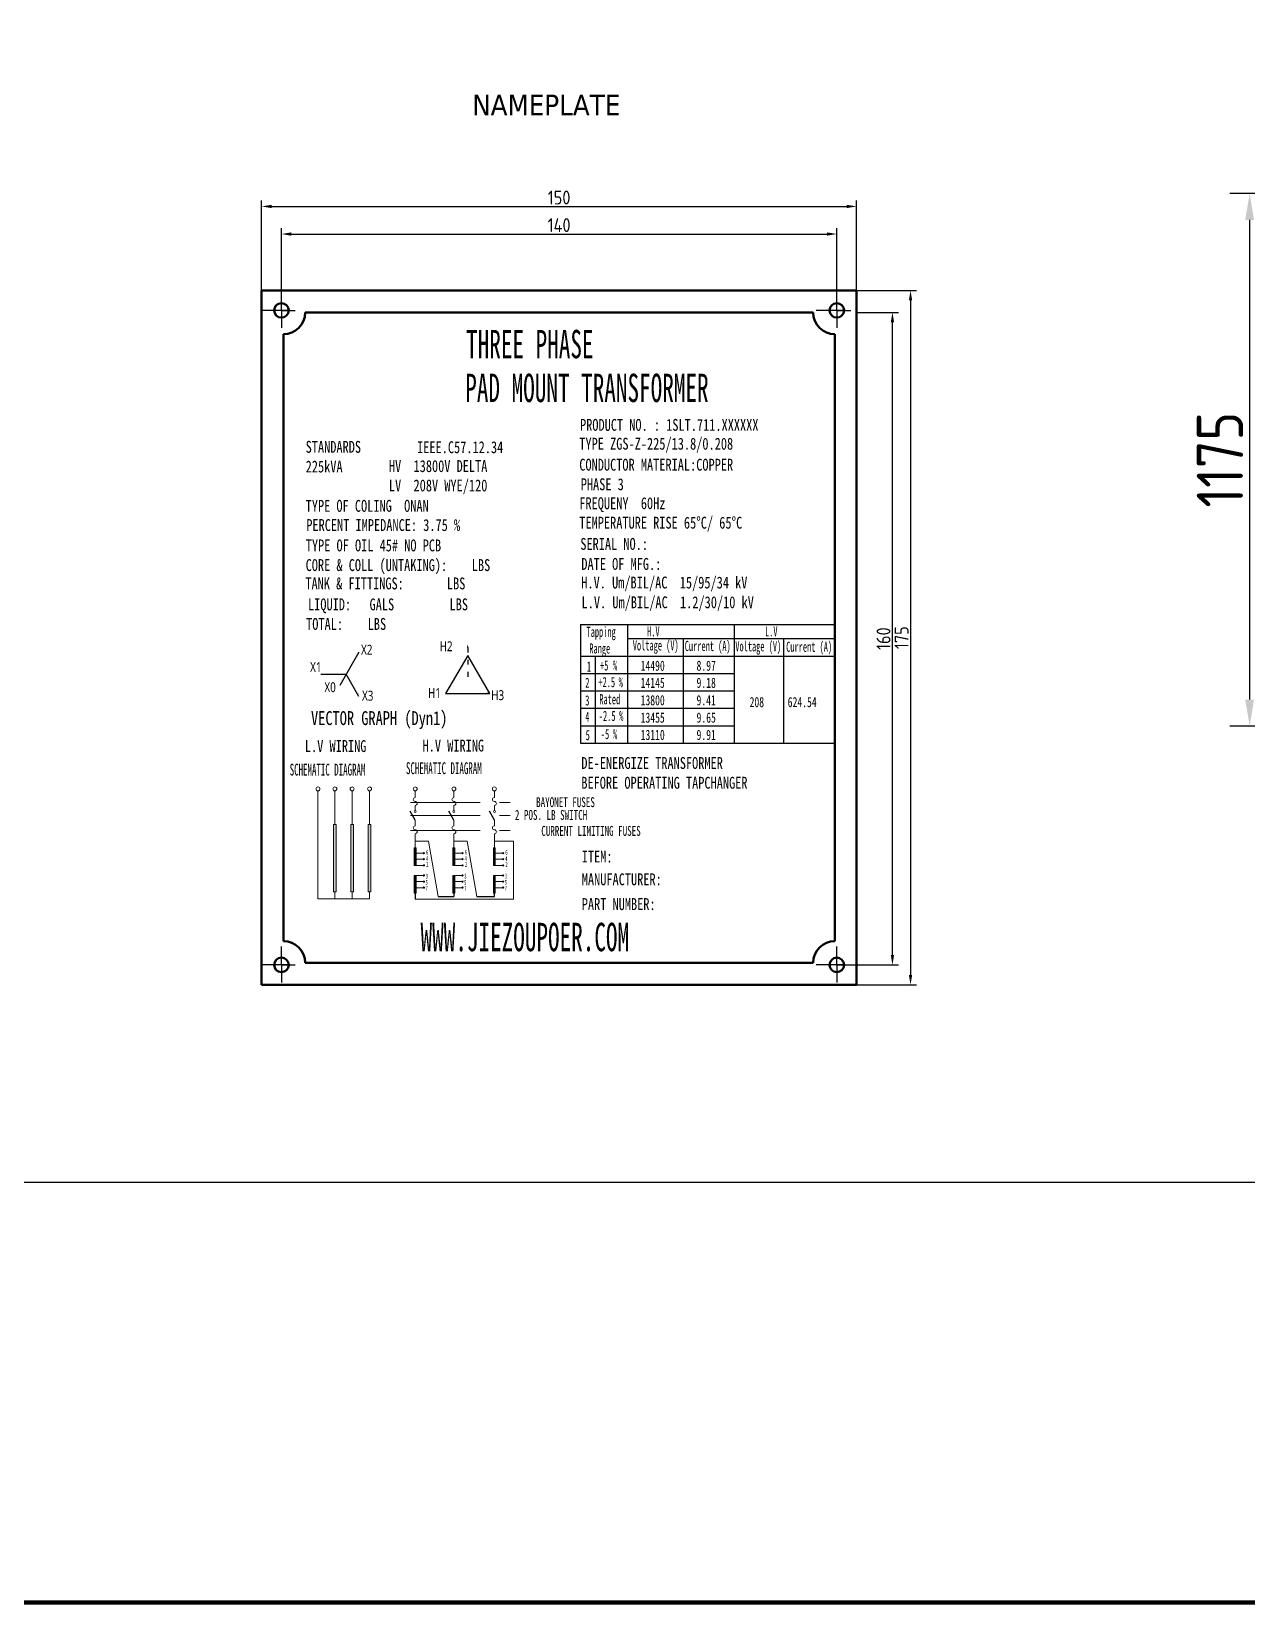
# Model space of a CAD drawing. Header units: millimetres. Extents: x 70841 to 133731, y -170061 to -164340.
# Drawn here: x 92253 to 94092, y -169781 to -167402 of the extents above; entities that cross this region are included whole.
import ezdxf
from ezdxf.enums import TextEntityAlignment as Align

# ---------------------------------------------------------------- set-up
doc = ezdxf.new("R2010")
doc.units = ezdxf.units.MM
doc.header["$LTSCALE"] = 13
for name, pattern in [('2 虚线', [5.75, 4.5, -1.25]), ('ACAD_ISO03W100', [1.18, 0.47, -0.71]), ('ACAD_ISO04W100', [30, 24, -3, 0, -3]), ('CENTERX2', [101.6, 63.5, -12.7, 12.7, -12.7]), ('HIDDEN', [9.525, 6.35, -3.175])]:
    doc.linetypes.add(name, pattern=pattern)
for name, color, linetype in [('1', 4, 'Continuous'), ('2', 3, 'Continuous'), ('4', 2, 'HIDDEN'), ('HYJ1', 6, 'ACAD_ISO04W100'), ('HYJ3', 4, 'Continuous')]:
    doc.layers.add(name, color=color, linetype=linetype)
for name, color, linetype, lineweight in [('2-0.13', 3, 'Continuous', 13), ('标注、文本', 3, 'Continuous', 25), ('铁心', 3, 'Continuous', 0)]:
    doc.layers.add(name, color=color, linetype=linetype, lineweight=lineweight)
doc.styles.add('11', font='')
doc.styles.get("Standard").update_dxf_attribs({"font": 'gbenor.shx', "bigfont": 'gbcbig.shx'})
doc.styles.add('Tahoma$001', font='tahoma.ttf', dxfattribs={"height": 2.159784})
doc.styles.add('宋体', font='', dxfattribs={"width": 0.6})
doc.styles.get('11').set_extended_font_data('FangSong_GB2312')
doc.styles.get('宋体').set_extended_font_data('Microsoft YaHei')
doc.dimstyles.new('1$0', dxfattribs={"dimtxt": 3.5, "dimasz": 2.5, "dimexe": 1.5, "dimexo": 0, "dimgap": 0.5, "dimtad": 1, "dimtoh": 1, "dimdec": 1, "dimtxsty": 'Standard', "dimcen": 2.5, "dimclrd": 3, "dimclre": 3, "dimclrt": 3, "dimadec": 1, "dimazin": 0, "dimtfac": 1, "dimtdec": 1, "dimtmove": 0, "dimatfit": 2, "dimfxl": 1.5, "dimarcsym": 0})
doc.dimstyles.new('1-15', dxfattribs={"dimscale": 20, "dimtxt": 3.5, "dimasz": 2, "dimexe": 1.5, "dimexo": 0.5, "dimgap": 0.5, "dimtad": 1, "dimtoh": 1, "dimdec": 1, "dimdsep": 46, "dimtxsty": 'Standard', "dimcen": 2.5, "dimclrd": 3, "dimclre": 3, "dimclrt": 3, "dimadec": 0, "dimazin": 2, "dimtfac": 1, "dimtdec": 1, "dimtmove": 0, "dimatfit": 2, "dimfxl": 1, "dimarcsym": 0})

# ---------------------------------------------------------------- blocks, each defined once
blk = doc.blocks.new('*D1615')
at = {"layer": 'Defpoints', "color": 0, "transparency": 16777216}
for p in [(94391, -167646.6), (94094.9, -168452.1), (94328.5, -168452.1)]:
    blk.add_point(p, dxfattribs=at)
at = {"layer": '标注、文本', "color": 3, "lineweight": -2, "transparency": 16777216}
for p, q in [((94381, -167646.6), (94064.9, -167646.6)), ((94094.9, -167686.6), (94094.9, -168412.1)), ((94318.5, -168452.1), (94064.9, -168452.1))]:
    blk.add_line(p, q, dxfattribs=at)
at = {"layer": '标注、文本', "color": 3, "transparency": 16777216}
for points in [[(94088.2, -167686.6), (94101.5, -167686.6), (94094.9, -167646.6)], [(94088.2, -168412.1), (94101.5, -168412.1), (94094.9, -168452.1)]]:
    blk.add_solid(points, dxfattribs=at)
at = {"layer": '标注、文本', "color": 3, "transparency": 16777216, "insert": (94049.9, -168049.3), "char_height": 70, "attachment_point": 5, "rotation": 90}
blk.add_mtext('1175', dxfattribs=at)
blk = doc.blocks.new('*D1624')
at = {"layer": '2', "color": 3, "lineweight": -2, "transparency": 16777216}
for p, q in [((93109.46, -168716.53), (93120.11, -168716.53)), ((93118.61, -168878.54), (93118.61, -168719.03)), ((93107.76, -168881.04), (93120.11, -168881.04))]:
    blk.add_line(p, q, dxfattribs=at)
at = {"layer": '2', "color": 3, "transparency": 16777216}
for points in [[(93118.19, -168719.03), (93119.02, -168719.03), (93118.61, -168716.53)], [(93118.19, -168878.54), (93119.02, -168878.54), (93118.61, -168881.04)]]:
    blk.add_solid(points, dxfattribs=at)
at = {"layer": 'Defpoints', "color": 0, "transparency": 16777216}
for p in [(93109.46, -168716.53), (93118.61, -168716.53), (93107.76, -168881.04)]:
    blk.add_point(p, dxfattribs=at)
at = {"layer": '2', "color": 3, "transparency": 16777216, "insert": (93116.36, -168798.78), "char_height": 3.5, "attachment_point": 5, "rotation": 90}
blk.add_mtext('160', dxfattribs=at)
blk = doc.blocks.new('*D1625')
at = {"layer": '2', "color": 3, "lineweight": -2, "transparency": 16777216}
for p, q in [((93109.59, -168711.04), (93124.67, -168711.04)), ((93123.17, -168713.54), (93123.17, -168883.54)), ((93109.59, -168886.04), (93124.67, -168886.04))]:
    blk.add_line(p, q, dxfattribs=at)
at = {"layer": '2', "color": 3, "transparency": 16777216}
for points in [[(93122.75, -168713.54), (93123.59, -168713.54), (93123.17, -168711.04)], [(93122.75, -168883.54), (93123.59, -168883.54), (93123.17, -168886.04)]]:
    blk.add_solid(points, dxfattribs=at)
at = {"layer": 'Defpoints', "color": 0, "transparency": 16777216}
for p in [(93109.59, -168711.04), (93109.59, -168886.04), (93123.17, -168886.04)]:
    blk.add_point(p, dxfattribs=at)
at = {"layer": '2', "color": 3, "transparency": 16777216, "insert": (93120.92, -168798.54), "char_height": 3.5, "attachment_point": 5, "rotation": 90}
blk.add_mtext('175', dxfattribs=at)
blk = doc.blocks.new('*D1626')
at = {"layer": '2', "color": 3, "lineweight": -2, "transparency": 16777216}
for p, q in [((92964.59, -168711.4), (92964.59, -168695.29)), ((93104.59, -168711.4), (93104.59, -168695.29)), ((92967.09, -168696.79), (93102.09, -168696.79))]:
    blk.add_line(p, q, dxfattribs=at)
at = {"layer": '2', "color": 3, "transparency": 16777216}
for points in [[(92967.09, -168696.38), (92967.09, -168697.21), (92964.59, -168696.79)], [(93102.09, -168696.38), (93102.09, -168697.21), (93104.59, -168696.79)]]:
    blk.add_solid(points, dxfattribs=at)
at = {"layer": 'Defpoints', "color": 0, "transparency": 16777216}
for p in [(93104.59, -168696.79), (92964.59, -168711.4), (93104.59, -168711.4)]:
    blk.add_point(p, dxfattribs=at)
at = {"layer": '2', "color": 3, "transparency": 16777216, "insert": (93034.59, -168694.54), "char_height": 3.5, "attachment_point": 5}
blk.add_mtext('140', dxfattribs=at)
blk = doc.blocks.new('*D1627')
at = {"layer": '2', "color": 3, "lineweight": -2, "transparency": 16777216}
for p, q in [((92959.6, -168711.04), (92959.6, -168688.34)), ((92962.1, -168689.84), (93107.09, -168689.84)), ((93109.59, -168711.04), (93109.59, -168688.34))]:
    blk.add_line(p, q, dxfattribs=at)
at = {"layer": '2', "color": 3, "transparency": 16777216}
for points in [[(92962.1, -168689.42), (92962.1, -168690.25), (92959.6, -168689.84)], [(93107.09, -168689.42), (93107.09, -168690.25), (93109.59, -168689.84)]]:
    blk.add_solid(points, dxfattribs=at)
at = {"layer": 'Defpoints', "color": 0, "transparency": 16777216}
for p in [(93109.59, -168689.84), (92959.6, -168711.04), (93109.59, -168711.04)]:
    blk.add_point(p, dxfattribs=at)
at = {"layer": '2', "color": 3, "transparency": 16777216, "insert": (93034.59, -168687.59), "char_height": 3.5, "attachment_point": 5}
blk.add_mtext('150', dxfattribs=at)
blk = doc.blocks.new('12566545')
at = {"layer": '铁心'}
h = blk.add_hatch(color=256, dxfattribs=at)
h.dxf.hatch_style = 1
h.paths.add_polyline_path([(92977.75, -168845.65), (92978.37, -168845.65), (92978.37, -168862.64), (92977.75, -168862.64)])
h = blk.add_hatch(color=256, dxfattribs=at)
h.dxf.hatch_style = 1
h.paths.add_polyline_path([(92982.11, -168845.65), (92982.73, -168845.65), (92982.73, -168862.64), (92982.11, -168862.64)])
h = blk.add_hatch(color=256, dxfattribs=at)
h.dxf.hatch_style = 1
h.paths.add_polyline_path([(92986.5, -168845.65), (92987.12, -168845.65), (92987.12, -168862.64), (92986.5, -168862.64)])
h = blk.add_hatch(color=256, dxfattribs=at)
h.dxf.hatch_style = 1
h.paths.add_polyline_path([(92998.55, -168851.51), (92998.08, -168851.51), (92998.55, -168855.98)])
h.paths.add_polyline_path([(92998.08, -168851.51), (92998.55, -168855.98), (92998.08, -168855.98)])
h = blk.add_hatch(color=256, dxfattribs=at)
h.dxf.hatch_style = 1
h.paths.add_polyline_path([(92998.43, -168851.51), (92998.19, -168851.51), (92998.43, -168855.98)])
h.paths.add_polyline_path([(92998.19, -168851.51), (92998.43, -168855.98), (92998.19, -168855.98)])
h = blk.add_hatch(color=256, dxfattribs=at)
h.dxf.hatch_style = 1
h.paths.add_polyline_path([(93008.31, -168851.51), (93007.83, -168851.51), (93008.31, -168855.98)])
h.paths.add_polyline_path([(93007.83, -168851.51), (93008.31, -168855.98), (93007.83, -168855.98)])
h = blk.add_hatch(color=256, dxfattribs=at)
h.dxf.hatch_style = 1
h.paths.add_polyline_path([(93008.19, -168851.51), (93007.95, -168851.51), (93008.19, -168855.98)])
h.paths.add_polyline_path([(93007.95, -168851.51), (93008.19, -168855.98), (93007.95, -168855.98)])
h = blk.add_hatch(color=256, dxfattribs=at)
h.dxf.hatch_style = 1
h.paths.add_polyline_path([(93018.51, -168851.51), (93018.03, -168851.51), (93018.51, -168855.98)])
h.paths.add_polyline_path([(93018.03, -168851.51), (93018.51, -168855.98), (93018.03, -168855.98)])
h = blk.add_hatch(color=256, dxfattribs=at)
h.dxf.hatch_style = 1
h.paths.add_polyline_path([(93018.39, -168851.51), (93018.15, -168851.51), (93018.39, -168855.98)])
h.paths.add_polyline_path([(93018.15, -168851.51), (93018.39, -168855.98), (93018.15, -168855.98)])
h = blk.add_hatch(color=256, dxfattribs=at)
h.dxf.hatch_style = 1
h.paths.add_polyline_path([(92998.55, -168858.47), (92998.08, -168858.47), (92998.55, -168862.93)])
h.paths.add_polyline_path([(92998.08, -168858.47), (92998.55, -168862.93), (92998.08, -168862.93)])
h = blk.add_hatch(color=256, dxfattribs=at)
h.dxf.hatch_style = 1
h.paths.add_polyline_path([(92998.43, -168858.47), (92998.19, -168858.47), (92998.43, -168862.93)])
h.paths.add_polyline_path([(92998.19, -168858.47), (92998.43, -168862.93), (92998.19, -168862.93)])
h = blk.add_hatch(color=256, dxfattribs=at)
h.dxf.hatch_style = 1
h.paths.add_polyline_path([(93008.31, -168858.47), (93007.83, -168858.47), (93008.31, -168862.93)])
h.paths.add_polyline_path([(93007.83, -168858.47), (93008.31, -168862.93), (93007.83, -168862.93)])
h = blk.add_hatch(color=256, dxfattribs=at)
h.dxf.hatch_style = 1
h.paths.add_polyline_path([(93008.19, -168858.47), (93007.95, -168858.47), (93008.19, -168862.93)])
h.paths.add_polyline_path([(93007.95, -168858.47), (93008.19, -168862.93), (93007.95, -168862.93)])
h = blk.add_hatch(color=256, dxfattribs=at)
h.dxf.hatch_style = 1
h.paths.add_polyline_path([(93018.51, -168858.47), (93018.03, -168858.47), (93018.51, -168862.93)])
h.paths.add_polyline_path([(93018.03, -168858.47), (93018.51, -168862.93), (93018.03, -168862.93)])
h = blk.add_hatch(color=256, dxfattribs=at)
h.dxf.hatch_style = 1
h.paths.add_polyline_path([(93018.39, -168858.47), (93018.15, -168858.47), (93018.39, -168862.93)])
h.paths.add_polyline_path([(93018.15, -168858.47), (93018.39, -168862.93), (93018.15, -168862.93)])
at = {"layer": '2'}
for points in [[(92984.14, -168802.21), (92979.33, -168810.56)], [(92974.51, -168807.78), (92980.93, -168807.78)], [(92984.14, -168813.34), (92980.93, -168807.78)]]:
    blk.add_lwpolyline(points, dxfattribs=at)
for points in [[(92984.14, -168802.21, 0, 0.385, 0), (92983.76, -168802.88, 0.385, 0.385, 0)], [(93011.54, -168800.26, 0, 0.385, 0), (93011.54, -168801.03, 0.385, 0.385, 0)], [(93011.54, -168803, 0, 0.385, 0), (93011.93, -168803.66, 0.385, 0.385, 0)], [(92974.51, -168807.78, 0, 0.385, 0), (92975.28, -168807.78, 0.385, 0.385, 0)], [(92984.14, -168813.34, 0, 0.385, 0), (92983.76, -168812.67, 0.385, 0.385, 0)], [(93005.98, -168812.63, 0, 0.385, 0), (93006.37, -168811.96, 0.385, 0.385, 0)]]:
    blk.add_lwpolyline(points, format="xyseb", dxfattribs=at)
at = {"layer": '2', "linetype": 'ACAD_ISO03W100', "ltscale": 0.2}
blk.add_lwpolyline([(93011.54, -168801.03), (93011.54, -168809.42)], dxfattribs=at)
at = {"layer": '2'}
blk.add_lwpolyline([(93011.54, -168803), (93005.98, -168812.63), (93017.1, -168812.63)], close=True, dxfattribs=at)
at = {"layer": '2', "linetype": 'Continuous'}
blk.add_lwpolyline([(93017.1, -168812.63), (93016.33, -168812.63)], dxfattribs=at)
at = {"layer": '2-0.13'}
for p, q in [((93080.41, -168798.73), (93093.03, -168798.73)), ((92973.8, -168837.16), (92973.8, -168864.34)), ((92973.8, -168864.34), (92986.81, -168864.34))]:
    blk.add_line(p, q, dxfattribs=at)
for centre, radius in [((92973.8, -168836.66), 0.499), ((92978.06, -168836.66), 0.499), ((92982.42, -168836.66), 0.499), ((92986.81, -168836.66), 0.499), ((92998.31, -168836.66), 0.499), ((93008.07, -168836.66), 0.499), ((93018.27, -168836.66), 0.499), ((92998.31, -168842.39), 0.249), ((93008.07, -168842.39), 0.249), ((93018.27, -168842.39), 0.249)]:
    blk.add_circle(centre, radius, dxfattribs=at)
for centre, start, end in [((92998.31, -168839.34), 90, 270), ((92998.31, -168840.34), 270, 90), ((93008.07, -168839.34), 90, 270), ((93008.07, -168840.34), 270, 90), ((93018.27, -168839.34), 90, 270), ((93018.27, -168840.34), 270, 90), ((92998.31, -168846.48), 90, 270), ((93008.07, -168846.48), 90, 270), ((93018.27, -168846.48), 90, 270), ((92998.31, -168847.48), 270, 90), ((93008.07, -168847.48), 270, 90), ((93018.27, -168847.48), 270, 90)]:
    blk.add_arc(centre, 0.499, start, end, dxfattribs=at)
at = {"layer": 'HYJ1', "color": 1, "linetype": 'CENTERX2'}
for p, q in [((92964.59, -168716.04), (92964.59, -168711.4)), ((93104.59, -168716.04), (93104.59, -168711.4)), ((92964.59, -168716.04), (92959.35, -168716.04)), ((92966.42, -168716.04), (92964.59, -168716.04)), ((92964.59, -168716.04), (92968.09, -168716.04)), ((92964.59, -168716.04), (92964.59, -168720.44)), ((92964.59, -168716.04), (92964.59, -168717.87)), ((93104.59, -168716.04), (93099.35, -168716.04)), ((93106.42, -168716.04), (93104.59, -168716.04)), ((93104.59, -168716.04), (93108.09, -168716.04)), ((93104.59, -168716.04), (93104.59, -168720.44)), ((93104.59, -168716.04), (93104.59, -168717.87)), ((92964.59, -168881.04), (92964.59, -168876.4)), ((93104.59, -168881.04), (93104.59, -168876.4)), ((92964.59, -168881.04), (92959.35, -168881.04)), ((92966.42, -168881.04), (92964.59, -168881.04)), ((92964.59, -168881.04), (92968.09, -168881.04)), ((92964.59, -168881.04), (92964.59, -168885.44)), ((92964.59, -168881.04), (92964.59, -168882.87)), ((93104.59, -168881.04), (93099.35, -168881.04)), ((93106.42, -168881.04), (93104.59, -168881.04)), ((93104.59, -168881.04), (93108.09, -168881.04)), ((93104.59, -168881.04), (93104.59, -168885.44)), ((93104.59, -168881.04), (93104.59, -168882.87))]:
    blk.add_line(p, q, dxfattribs=at)
at = {"layer": 'HYJ3', "linetype": 'ByBlock', "lineweight": 50}
for p, q in [((93109.59, -168711.04), (92959.6, -168711.04)), ((92959.6, -168711.04), (92959.6, -168886.04)), ((93109.59, -168886.04), (93109.59, -168711.04)), ((93098.62, -168716.53), (92970.57, -168716.53)), ((92965.08, -168722.02), (92965.08, -168875.07)), ((93104.1, -168875.07), (93104.1, -168722.02)), ((92970.57, -168880.55), (93098.62, -168880.55)), ((93109.59, -168886.04), (92959.6, -168886.04))]:
    blk.add_line(p, q, dxfattribs=at)
for centre in [(92964.59, -168716.04), (93104.59, -168716.04), (92964.59, -168881.04), (93104.59, -168881.04)]:
    blk.add_circle(centre, 1.83, dxfattribs=at)
for centre, start, end in [((92965.08, -168716.53), 270, 0), ((93104.1, -168716.53), 180, 270), ((92965.08, -168880.55), 0, 90), ((93104.1, -168880.55), 90, 180)]:
    blk.add_arc(centre, 5.49, start, end, dxfattribs=at)
at = {"layer": '标注、文本', "color": 0}
for p, q in [((93040.02, -168795.22), (93040.02, -168825.11)), ((93040.02, -168795.22), (93040.02, -168825.11)), ((93040.02, -168795.22), (93104.1, -168795.22)), ((93051.81, -168795.22), (93051.81, -168825.11)), ((93051.81, -168798.73), (93075.42, -168798.73)), ((93065.86, -168798.73), (93065.86, -168825.11)), ((93069.81, -168798.73), (93104.1, -168798.73)), ((93078.69, -168795.22), (93078.69, -168825.11)), ((93091.18, -168798.73), (93091.18, -168825.11)), ((93104.1, -168795.22), (93104.1, -168829.49)), ((93040.02, -168803.21), (93104.1, -168803.21)), ((93043.64, -168803.21), (93043.64, -168825.11)), ((93040.02, -168807.59), (93078.69, -168807.59)), ((93040.02, -168811.97), (93078.69, -168811.97)), ((93040.02, -168816.35), (93078.69, -168816.35)), ((93040.02, -168820.73), (93078.69, -168820.73)), ((93040.02, -168825.11), (93104.1, -168825.11))]:
    blk.add_line(p, q, dxfattribs=at)
at = {"layer": '标注、文本'}
for p, q in [((92998.31, -168844.56), (92997.06, -168842.28)), ((93008.07, -168844.56), (93006.81, -168842.28)), ((93018.27, -168844.56), (93017.02, -168842.28)), ((92998.31, -168862.93), (92998.31, -168864.47)), ((93004.07, -168863.8), (93008.07, -168863.8)), ((93008.07, -168862.95), (93008.07, -168863.8)), ((93013.83, -168863.8), (93018.27, -168863.8)), ((93018.27, -168863.8), (93018.27, -168862.93))]:
    blk.add_line(p, q, dxfattribs=at)
at = {"layer": '标注、文本', "color": 2, "linetype": '2 虚线', "lineweight": 9, "ltscale": 0.3}
for p, q in [((92997.12, -168840.1), (93022.25, -168840.1)), ((92997.12, -168843.39), (93022.25, -168843.39)), ((92997.12, -168847.14), (93022.25, -168847.14))]:
    blk.add_line(p, q, dxfattribs=at)
at = {"layer": '铁心'}
for p, q in [((92978.06, -168837.16), (92978.06, -168845.65)), ((92982.42, -168837.16), (92982.42, -168845.65)), ((92986.81, -168837.16), (92986.81, -168845.65)), ((93001.65, -168849.81), (92998.31, -168849.81)), ((93004.07, -168863.8), (93001.65, -168849.81)), ((93011.41, -168849.81), (93008.06, -168849.81)), ((93013.83, -168863.8), (93011.41, -168849.81)), ((93018.27, -168849.81), (93023.07, -168849.81)), ((93023.07, -168849.81), (93023.07, -168864.47)), ((92978.06, -168864.34), (92978.06, -168862.64)), ((92982.42, -168864.34), (92982.42, -168862.64)), ((92986.81, -168864.34), (92986.81, -168862.64)), ((93008.07, -168863.8), (93004.07, -168863.8)), ((93018.27, -168863.8), (93013.83, -168863.8))]:
    blk.add_line(p, q, dxfattribs=at)
for points in [[(92998.31, -168838.85), (92998.31, -168837.16)], [(93008.07, -168838.85), (93008.07, -168837.16)], [(93018.27, -168838.85), (93018.27, -168837.16)], [(92998.31, -168842.14), (92998.31, -168840.84)], [(93008.07, -168842.14), (93008.07, -168840.84)], [(93018.27, -168842.14), (93018.27, -168840.84)], [(92998.31, -168845.98), (92998.31, -168844.56)], [(93008.07, -168845.98), (93008.07, -168844.56)], [(93018.27, -168845.98), (93018.27, -168844.56)], [(92998.31, -168851.51), (92998.31, -168847.98)], [(93008.07, -168851.51), (93008.07, -168847.98)], [(93018.27, -168851.51), (93018.27, -168847.98)], [(92998.55, -168851.51), (92998.08, -168851.51), (92998.55, -168855.98), (92998.55, -168851.51)], [(92998.43, -168851.51), (92998.19, -168851.51), (92998.43, -168855.98), (92998.43, -168851.51)], [(92998.31, -168851.51), (92998.31, -168855.98)], [(92998.31, -168852.87), (93000.35, -168852.87)], [(93008.31, -168851.51), (93007.83, -168851.51), (93008.31, -168855.98), (93008.31, -168851.51)], [(93008.19, -168851.51), (93007.95, -168851.51), (93008.19, -168855.98), (93008.19, -168851.51)], [(93008.07, -168851.51), (93008.07, -168855.98)], [(93008.07, -168852.87), (93010.11, -168852.87)], [(93018.51, -168851.51), (93018.03, -168851.51), (93018.51, -168855.98), (93018.51, -168851.51)], [(93018.39, -168851.51), (93018.15, -168851.51), (93018.39, -168855.98), (93018.39, -168851.51)], [(93018.27, -168851.51), (93018.27, -168855.98)], [(93018.27, -168852.87), (93020.34, -168852.87)], [(92998.31, -168854.41), (93000.35, -168854.41)], [(92998.31, -168855.98), (93000.35, -168855.98)], [(93008.07, -168854.41), (93010.11, -168854.41)], [(93008.07, -168855.98), (93010.11, -168855.98)], [(93018.27, -168854.41), (93020.34, -168854.41)], [(93018.27, -168855.98), (93020.34, -168855.98)], [(92998.55, -168858.47), (92998.08, -168858.47), (92998.55, -168862.93), (92998.55, -168858.47)], [(92998.43, -168858.47), (92998.19, -168858.47), (92998.43, -168862.93), (92998.43, -168858.47)], [(92998.31, -168862.93), (92998.31, -168858.47)], [(92998.31, -168858.47), (93000.35, -168858.47)], [(92998.31, -168860.03), (93000.35, -168860.03)], [(92998.31, -168861.58), (93000.35, -168861.58)], [(93008.31, -168858.47), (93007.83, -168858.47), (93008.31, -168862.93), (93008.31, -168858.47)], [(93008.19, -168858.47), (93007.95, -168858.47), (93008.19, -168862.93), (93008.19, -168858.47)], [(93008.07, -168862.93), (93008.07, -168858.47)], [(93008.07, -168858.47), (93010.11, -168858.47)], [(93008.07, -168860.03), (93010.11, -168860.03)], [(93008.07, -168861.58), (93010.11, -168861.58)], [(93018.51, -168858.47), (93018.03, -168858.47), (93018.51, -168862.93), (93018.51, -168858.47)], [(93018.39, -168858.47), (93018.15, -168858.47), (93018.39, -168862.93), (93018.39, -168858.47)], [(93018.27, -168862.93), (93018.27, -168858.47)], [(93018.27, -168858.47), (93020.34, -168858.47)], [(93018.27, -168860.03), (93020.34, -168860.03)], [(93018.27, -168861.58), (93020.34, -168861.58)], [(93023.07, -168864.47), (93023.07, -168864.47), (92998.31, -168864.47)]]:
    blk.add_lwpolyline(points, dxfattribs=at)
for points in [[(92978.37, -168862.64), (92977.75, -168862.64), (92977.75, -168845.65), (92978.37, -168845.65)], [(92982.73, -168862.64), (92982.11, -168862.64), (92982.11, -168845.65), (92982.73, -168845.65)], [(92987.12, -168862.64), (92986.5, -168862.64), (92986.5, -168845.65), (92987.12, -168845.65)], [(92998.08, -168851.51), (92998.55, -168855.98), (92998.08, -168855.98), (92998.08, -168851.51)], [(92998.19, -168851.51), (92998.43, -168855.98), (92998.19, -168855.98), (92998.19, -168851.51)], [(93007.83, -168851.51), (93008.31, -168855.98), (93007.83, -168855.98), (93007.83, -168851.51)], [(93007.95, -168851.51), (93008.19, -168855.98), (93007.95, -168855.98), (93007.95, -168851.51)], [(93018.03, -168851.51), (93018.51, -168855.98), (93018.03, -168855.98), (93018.03, -168851.51)], [(93018.15, -168851.51), (93018.39, -168855.98), (93018.15, -168855.98), (93018.15, -168851.51)], [(92998.08, -168858.47), (92998.55, -168862.93), (92998.08, -168862.93), (92998.08, -168858.47)], [(92998.19, -168858.47), (92998.43, -168862.93), (92998.19, -168862.93), (92998.19, -168858.47)], [(93007.83, -168858.47), (93008.31, -168862.93), (93007.83, -168862.93), (93007.83, -168858.47)], [(93007.95, -168858.47), (93008.19, -168862.93), (93007.95, -168862.93), (93007.95, -168858.47)], [(93018.03, -168858.47), (93018.51, -168862.93), (93018.03, -168862.93), (93018.03, -168858.47)], [(93018.15, -168858.47), (93018.39, -168862.93), (93018.15, -168862.93), (93018.15, -168858.47)]]:
    blk.add_lwpolyline(points, close=True, dxfattribs=at)
for centre in [(93000.51, -168852.88), (93000.51, -168854.37), (93010.24, -168852.88), (93010.24, -168854.37), (93020.47, -168852.88), (93020.47, -168854.37), (93000.51, -168855.94), (93010.24, -168855.94), (93020.47, -168855.94), (93000.51, -168858.48), (93000.51, -168860.05), (93000.51, -168861.54), (93010.24, -168858.48), (93010.24, -168860.05), (93010.24, -168861.54), (93020.47, -168858.48), (93020.47, -168860.05), (93020.47, -168861.54)]:
    blk.add_circle(centre, 0.154, dxfattribs=at)
at = {"layer": '2', "style": '宋体', "width": 0.76}
for s, p in [('X2', (92984.66, -168802.83)), ('H2', (93004.48, -168801.96)), ('X1', (92971.83, -168807.19)), ('X0', (92975.43, -168812.28)), ('X3', (92984.91, -168814.43)), ('H1', (93001.55, -168813.72)), ('H3', (93017.47, -168814.28))]:
    blk.add_text(s, height=2.5, dxfattribs=at).set_placement(p)
at = {"layer": '2-0.13', "style": '11'}
for s, height, width, p in [('PRODUCT NO. : 1SLT.711.XXXXXX', 3, 0.76, (93039.86, -168746.4)), ('STANDARDS', 3, 0.76, (92970.7, -168751.94)), ('IEEE.C57.12.34', 3, 0.76, (92998.8, -168752.03)), ('TYPE ZGS-Z-225/13.8/0.208', 3, 0.76, (93039.68, -168751.15)), ('225kVA', 3, 0.76, (92970.71, -168756.9)), ('HV  13800V DELTA', 3, 0.76, (92991.69, -168756.79)), ('CONDUCTOR MATERIAL:COPPER', 3, 0.76, (93039.68, -168756.44)), ('LV  208V WYE/120', 3, 0.76, (92991.69, -168761.67)), ('PHASE 3', 3, 0.76, (93040.04, -168761.37)), ('TYPE OF COLING  ONAN', 3, 0.76, (92970.7, -168766.81)), ('FREQUENY  60Hz', 3, 0.76, (93039.68, -168766.15)), ('PERCENT IMPEDANCE: 3.75 %%%', 3, 0.76, (92970.86, -168771.65)), ('TEMPERATURE RISE 65°C/ 65°C', 3, 0.76, (93039.68, -168771.06)), ('TYPE OF OIL 45# NO PCB', 3, 0.76, (92970.73, -168776.79)), ('SERIAL NO.:', 3, 0.76, (93039.93, -168776.41)), ('CORE & COLL (UNTAKING):    LBS', 3, 0.76, (92970.7, -168781.75)), ('DATE OF MFG.:', 3, 0.76, (93040.19, -168781.45)), ('TANK & FITTINGS:       LBS', 3, 0.76, (92970.63, -168786.37)), ('H.V. Um/BIL/AC  15/95/34 kV', 3, 0.76, (93040.18, -168786.14)), ('LIQUID:   GALS         LBS', 3, 0.76, (92971.3, -168791.65)), ('L.V. Um/BIL/AC  1.2/30/10 kV', 3, 0.76, (93040.25, -168791.12)), ('TOTAL:    LBS', 3, 0.76, (92970.82, -168796.59)), ('Tapping ', 2.556, 0.55, (93041.5, -168798.35)), ('H.V', 2.556, 0.55, (93056.76, -168798.24)), ('L.V', 2.556, 0.55, (93086.49, -168798.24)), ('Range', 2.556, 0.55, (93042.21, -168802.53)), ('Voltage (V)', 2.5558, 0.55, (93053.16, -168801.76)), ('Current (A)', 2.5558, 0.55, (93066.26, -168801.91)), ('Voltage (V)', 2.5558, 0.55, (93079, -168801.99)), ('Current (A)', 2.5558, 0.55, (93091.83, -168802.11)), ('1      ', 2.556, 0.55, (93041.6, -168807.1)), ('+5', 2.556, 0.55, (93044.9, -168806.81)), ('%', 2.56, 0.55, (93048.17, -168806.81)), ('14490', 2.556, 0.7, (93055.13, -168806.89)), ('8.97', 2.556, 0.7, (93069.23, -168806.89)), ('2   ', 2.556, 0.55, (93041.18, -168811.18)), ('+2.5', 2.556, 0.55, (93044.49, -168811.02)), ('%', 2.56, 0.55, (93049.59, -168811.02)), ('14145', 2.556, 0.7, (93055.13, -168811.19)), ('9.18', 2.556, 0.7, (93069.23, -168811.19)), ('3', 2.56, 0.55, (93041.17, -168815.63)), ('Rated', 2.556, 0.55, (93044.73, -168815.34)), ('13800', 2.556, 0.7, (93055.13, -168815.59)), ('9.41', 2.556, 0.7, (93069.23, -168815.59)), ('208', 2.556, 0.7, (93082.6, -168816.06)), ('624.54', 2.556, 0.7, (93092.21, -168816.06)), ('VECTOR GRAPH (Dyn1)', 3.5, 0.76, (92972.05, -168820.57)), ('4', 2.56, 0.55, (93041.18, -168819.75)), ('-2.5', 2.556, 0.55, (93044.6, -168819.54)), ('%', 2.56, 0.55, (93049.74, -168819.54)), ('13455', 2.556, 0.7, (93055.13, -168819.97)), ('9.65', 2.556, 0.7, (93069.23, -168819.97)), ('5', 2.56, 0.55, (93041.28, -168824.39)), ('-5', 2.556, 0.55, (93045.11, -168824.12)), ('%', 2.56, 0.55, (93048.17, -168824.12)), ('13110', 2.556, 0.7, (93055.13, -168824.32)), ('9.91', 2.556, 0.7, (93069.23, -168824.32)), ('L.V WIRING ', 3, 0.76, (92970.51, -168827.37)), ('H.V WIRING ', 3, 0.76, (93000.17, -168827.24)), ('SCHEMATIC DIAGRAM ', 3, 0.55, (92966.68, -168833.31)), ('SCHEMATIC DIAGRAM ', 3, 0.55, (92995.99, -168832.95)), ('DE-ENERGIZE TRANSFORMER', 3, 0.76, (93040.19, -168831.64)), ('BEFORE OPERATING TAPCHANGER', 3, 0.76, (93040.19, -168836.62)), ('2 POS. LB SWITCH', 2.5, 0.67, (93023.44, -168844.48)), ('ITEM:', 3, 0.76, (93040.3, -168855.22)), ('MANUFACTURER:', 3, 0.76, (93040.3, -168860.96)), ('PART NUMBER:', 3, 0.76, (93040.3, -168867.21))]:
    blk.add_text(s, height=height, dxfattribs=dict(at, width=width)).set_placement(p)
at = {"layer": '2-0.13', "style": '11', "width": 0.67}
for s, p in [('BAYONET FUSES', (93043.61, -168841.26)), ('CURRENT LIMITING FUSES', (93055.16, -168848.5))]:
    blk.add_text(s, height=2.5, dxfattribs=at).set_placement(p, align=Align.RIGHT)
at = {"layer": '4', "color": 4, "style": '11', "width": 0.6}
for s, p in [('THREE PHASE ', (93011.14, -168728.11)), (' PAD MOUNT TRANSFORMER', (93008.01, -168739.15)), ('WWW.JIEZOUPOER.COM', (92999.66, -168877.58))]:
    blk.add_text(s, height=7.1563, dxfattribs=at).set_placement(p)
at = {"layer": '铁心', "style": '11', "width": 0.55}
for s, p in [('4', (93001.03, -168854.86)), ('6', (93001.08, -168853.28)), ('4', (93010.76, -168854.86)), ('6', (93010.81, -168853.28)), ('4', (93020.99, -168854.86)), ('6', (93021.04, -168853.28)), ('3', (93000.96, -168859.26)), ('2', (93001.09, -168856.35)), ('3', (93010.69, -168859.26)), ('2', (93010.83, -168856.35)), ('3', (93020.92, -168859.26)), ('2', (93021.05, -168856.35)), ('5', (93000.91, -168860.84)), ('7', (93000.93, -168862.32)), ('5', (93010.64, -168860.84)), ('7', (93010.67, -168862.32)), ('5', (93020.87, -168860.84)), ('7', (93020.89, -168862.32))]:
    blk.add_text(s, height=1.25, dxfattribs=at).set_placement(p)
at = {"layer": '2'}
for base, p1, p2, picture, middle in [((93109.59, -168689.84), (92959.6, -168711.04), (93109.59, -168711.04), '*D1627', (93034.59, -168687.59)), ((93104.59, -168696.79), (92964.59, -168711.4), (93104.59, -168711.4), '*D1626', (93034.59, -168694.54))]:
    dim = blk.add_linear_dim(base=base, p1=p1, p2=p2, dimstyle='1$0', dxfattribs=at)
    dim.commit()
    dim.dimension.update_dxf_attribs({"geometry": picture, "text_midpoint": middle})
for base, p1, p2, text, picture, middle in [((93123.17, -168886.04), (93109.59, -168711.04), (93109.59, -168886.04), '175', '*D1625', (93120.92, -168798.54)), ((93118.61, -168716.53), (93107.76, -168881.04), (93109.46, -168716.53), '160', '*D1624', (93116.36, -168798.78))]:
    dim = blk.add_linear_dim(base=base, p1=p1, p2=p2, angle=90, text=text, dimstyle='1$0', dxfattribs=at)
    dim.commit()
    dim.dimension.update_dxf_attribs({"geometry": picture, "text_midpoint": middle})

msp = doc.modelspace()

# ---------------------------------------------------------------- linework, layer by layer
at = {"layer": '1', "const_width": 6.541}
msp.add_lwpolyline([(89761.822, -169777.647), (96937.822, -169777.647), (96937.822, -164619.897), (89761.822, -164619.897), (89761.822, -169777.647)], dxfattribs=at)
at = {"layer": '2'}
msp.add_line((89761.822, -169142.272), (96937.822, -169142.272), dxfattribs=at)

# ---------------------------------------------------------------- block references
at = {"layer": '标注、文本', "xscale": 6, "yscale": 6, "zscale": 6}
msp.add_blockref('12566545', (-465156.999, 844472.769), dxfattribs=at)

# ---------------------------------------------------------------- texts
at = {"layer": '铁心', "style": 'Tahoma$001'}
msp.add_text('NAMEPLATE', height=31.5734, dxfattribs=at).set_placement((92919.139, -167528.612))

# ---------------------------------------------------------------- dimensions: what is measured, and where the dimension line sits
at = {"layer": '标注、文本'}
dim = msp.add_linear_dim(base=(94094.87, -168452.078), p1=(94391.02, -167646.616), p2=(94328.506, -168452.078), angle=90, text='1175', dimstyle='1-15', dxfattribs=at)
dim.commit()
dim.dimension.update_dxf_attribs({"geometry": '*D1615', "text_midpoint": (94049.87, -168049.347)})

doc.saveas('drawing.dxf')
